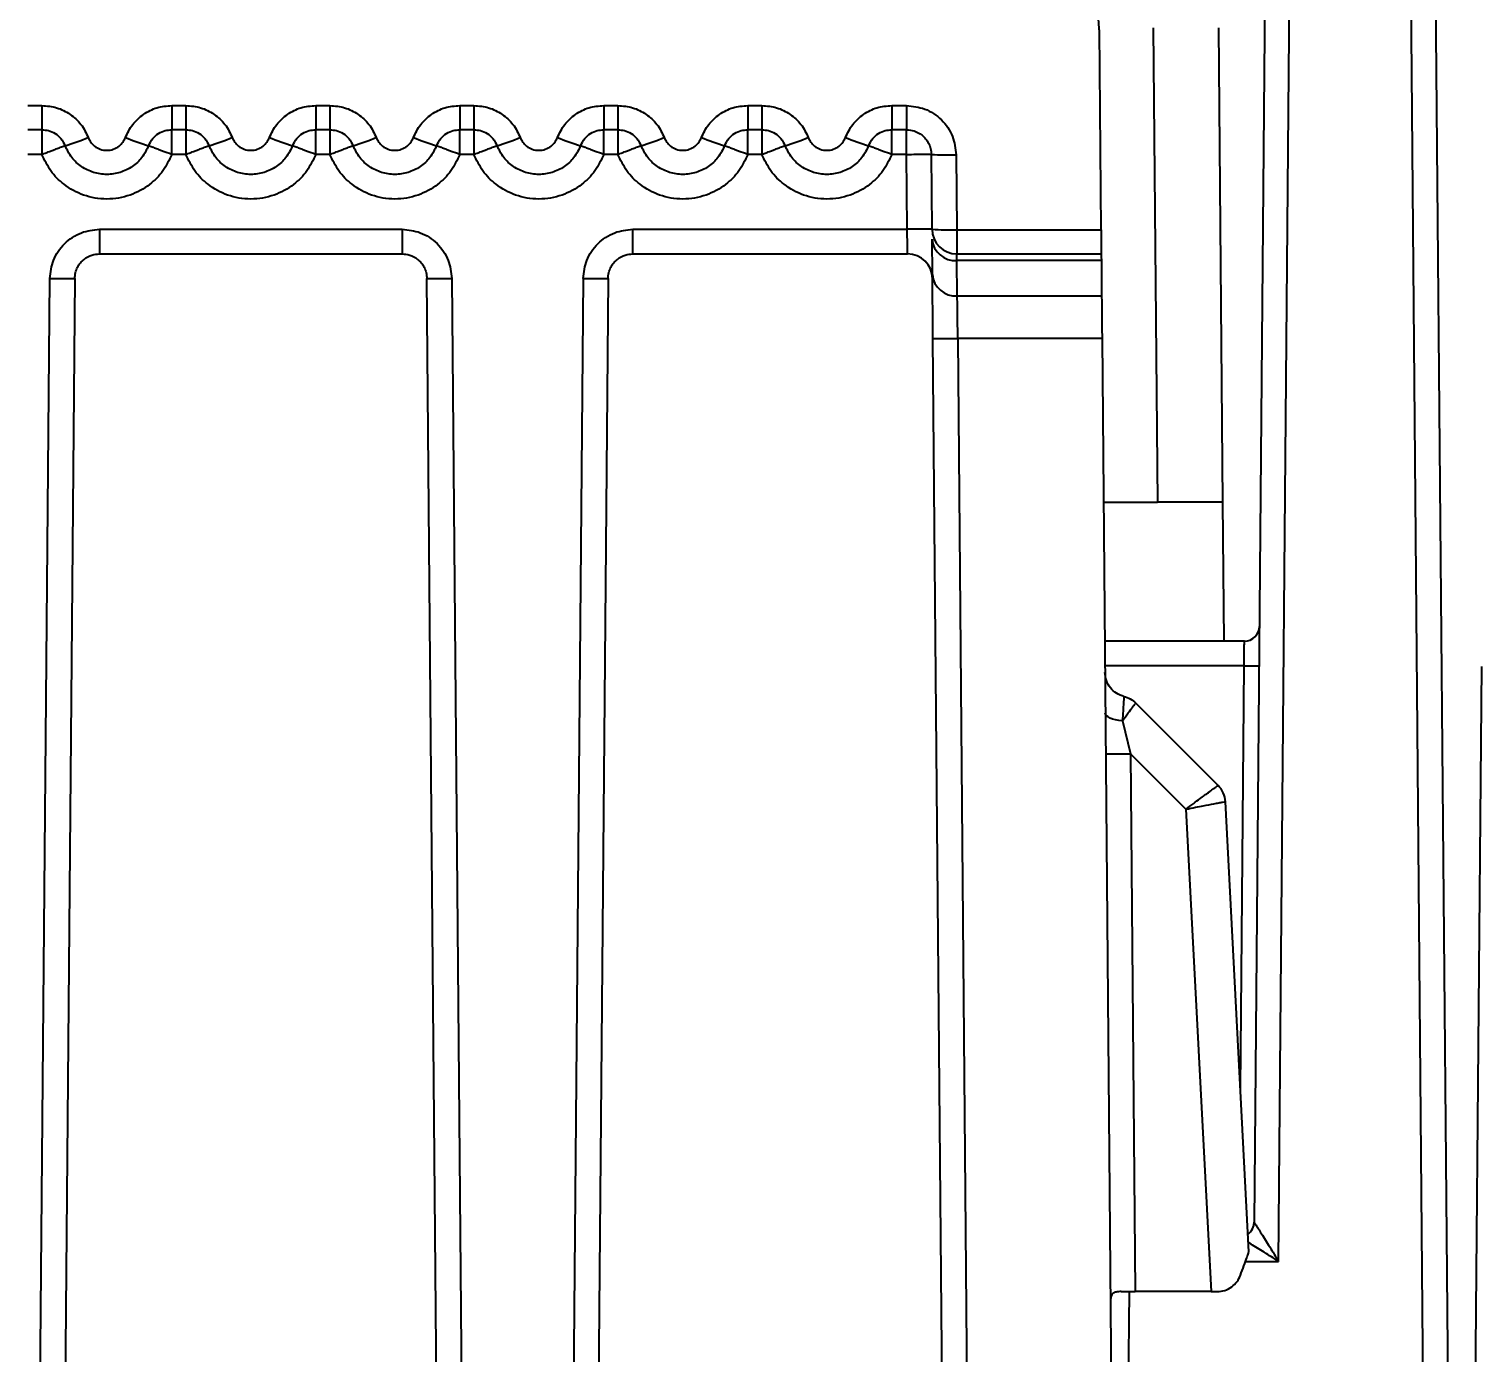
# Model space of a CAD drawing. Header units: inches. Extents: x 897.4 to 914.4, y -8.5 to 2.5.
# Drawn here: x 906.525 to 907.101, y -5.089 to -4.565 of the extents above; entities that cross this region are included whole.
import ezdxf

# ---------------------------------------------------------------- set-up
doc = ezdxf.new("R2010")
doc.units = ezdxf.units.IN
doc.header["$LTSCALE"] = 4
doc.header["$MEASUREMENT"] = 0
doc.layers.get('0').update_dxf_attribs({"linetype": 'CONTINUOUS'})
doc.layers.get('DEFPOINTS').update_dxf_attribs({"linetype": 'CONTINUOUS'})
doc.layers.add('DIMENSIONS', color=140, linetype='CONTINUOUS')
doc.styles.get("Standard").update_dxf_attribs({"font": 'romans.shx'})
doc.dimstyles.get("Standard").update_dxf_attribs({"dimtxt": 0.15, "dimasz": 0.18, "dimexe": 0.0625, "dimexo": 0.125, "dimgap": 0.0625, "dimtad": 0, "dimtih": 1, "dimtoh": 1, "dimzin": 0, "dimdsep": 46, "dimtxsty": 'Standard', "dimcen": 0.09, "dimadec": 0, "dimazin": 0, "dimtfac": 1, "dimtofl": 0, "dimtmove": 0, "dimatfit": 3, "dimfxl": 1, "dimtolj": 1, "dimtzin": 0, "dimarcsym": 0})

# ---------------------------------------------------------------- blocks, each defined once
blk = doc.blocks.new('*D4')
at = {"layer": 'DEFPOINTS', "color": 0}
for p in [(906.75507, -4.02375), (905.46883, -6.02375), (906.08786, -6.02375)]:
    blk.add_point(p, dxfattribs=at)
at = {"layer": 'DIMENSIONS', "color": 0, "lineweight": -2}
for p, q in [((906.63007, -4.02375), (905.40633, -4.02375)), ((905.46883, -4.20375), (905.46883, -4.70947)), ((905.46883, -5.84375), (905.46883, -5.33804)), ((905.96286, -6.02375), (905.40633, -6.02375))]:
    blk.add_line(p, q, dxfattribs=at)
at = {"layer": 'DIMENSIONS', "color": 0}
for points in [[(905.43883, -4.20375), (905.49883, -4.20375), (905.46883, -4.02375)], [(905.43883, -5.84375), (905.49883, -5.84375), (905.46883, -6.02375)]]:
    blk.add_solid(points, dxfattribs=at)
at = {"layer": 'DIMENSIONS', "color": 0, "char_height": 0.15, "attachment_point": 5}
for s, insert in [('\\A1;2.00', (905.46883, -4.88625)), ('\\A1;[50.8]', (905.46883, -5.20054))]:
    blk.add_mtext(s, dxfattribs=dict(at, insert=insert))

msp = doc.modelspace()

# ---------------------------------------------------------------- linework, layer by layer
for p, q in [((907.01755, -4.29457), (907.01107, -5.03758)), ((907.02077, -5.05311), (907.02739, -4.29448)), ((907.07094, -4.29448), (907.08155, -5.51037)), ((907.08078, -4.29457), (907.09331, -5.73021)), ((906.97107, -4.56405), (906.97271, -4.7521)), ((906.99694, -4.56405), (906.99858, -4.7521)), ((906.95039, -4.64409), (906.9497, -4.56483)), ((906.52491, -4.59488), (906.53051, -4.59488)), ((906.53051, -4.59488), (906.53051, -4.60446)), ((906.58199, -4.59488), (906.5876, -4.59488)), ((906.58199, -4.59488), (906.58199, -4.60446)), ((906.5876, -4.59488), (906.5876, -4.60446)), ((906.63908, -4.59488), (906.64468, -4.59488)), ((906.63908, -4.59488), (906.63908, -4.60446)), ((906.64468, -4.59488), (906.64468, -4.60446)), ((906.69617, -4.59488), (906.70177, -4.59488)), ((906.69617, -4.59488), (906.69617, -4.60446)), ((906.70177, -4.59488), (906.70177, -4.60446)), ((906.75325, -4.59488), (906.75886, -4.59488)), ((906.75325, -4.59488), (906.75325, -4.60446)), ((906.75886, -4.59488), (906.75886, -4.60446)), ((906.81034, -4.59488), (906.81594, -4.59488)), ((906.81034, -4.59488), (906.81034, -4.60446)), ((906.81594, -4.59488), (906.81594, -4.60446)), ((906.86743, -4.59488), (906.87327, -4.59488)), ((906.86743, -4.59488), (906.86743, -4.60446)), ((906.87327, -4.59488), (906.87327, -4.60446)), ((906.53051, -4.60446), (906.52491, -4.60446)), ((906.53051, -4.60446), (906.53051, -4.61422)), ((906.5876, -4.60446), (906.58199, -4.60446)), ((906.58199, -4.61422), (906.58199, -4.60446)), ((906.5876, -4.60446), (906.5876, -4.61422)), ((906.64468, -4.60446), (906.63908, -4.60446)), ((906.63908, -4.61422), (906.63908, -4.60446)), ((906.64468, -4.60446), (906.64468, -4.61422)), ((906.70177, -4.60446), (906.69617, -4.60446)), ((906.69617, -4.61422), (906.69617, -4.60446)), ((906.70177, -4.60446), (906.70177, -4.61422)), ((906.75886, -4.60446), (906.75325, -4.60446)), ((906.75325, -4.61422), (906.75325, -4.60446)), ((906.75886, -4.60446), (906.75886, -4.61422)), ((906.81594, -4.60446), (906.81034, -4.60446)), ((906.81034, -4.61422), (906.81034, -4.60446)), ((906.81594, -4.60446), (906.81594, -4.61422)), ((906.87327, -4.60446), (906.86743, -4.60446)), ((906.86743, -4.61422), (906.86743, -4.60446)), ((906.87327, -4.61422), (906.87327, -4.60446)), ((906.53051, -4.61422), (906.52491, -4.61422)), ((906.5876, -4.61422), (906.58199, -4.61422)), ((906.64468, -4.61422), (906.63908, -4.61422)), ((906.70177, -4.61422), (906.69617, -4.61422)), ((906.75886, -4.61422), (906.75325, -4.61422)), ((906.81594, -4.61422), (906.81034, -4.61422)), ((906.87327, -4.61422), (906.86743, -4.61422)), ((906.87353, -4.64392), (906.87327, -4.61422)), ((906.88337, -4.64392), (906.88311, -4.61422)), ((906.89295, -4.61439), (906.89321, -4.64409)), ((906.55338, -4.64392), (906.6733, -4.64392)), ((906.55338, -4.64392), (906.55338, -4.65367)), ((906.6733, -4.64392), (906.6733, -4.65367)), ((906.76479, -4.64392), (906.87353, -4.64392)), ((906.76479, -4.65367), (906.76479, -4.64392)), ((906.89321, -4.64409), (906.95039, -4.64409)), ((906.89321, -4.64409), (906.89321, -4.65367)), ((906.88353, -4.66188), (906.8834, -4.64787)), ((906.55338, -4.65367), (906.6733, -4.65367)), ((906.76479, -4.65367), (906.8737, -4.65367)), ((906.89321, -4.65367), (906.95048, -4.65367)), ((906.9505, -4.65631), (906.89325, -4.65631)), ((906.89337, -4.67032), (906.89325, -4.65631)), ((906.9505, -4.65631), (906.95062, -4.67032)), ((906.52591, -5.5546), (906.53369, -4.66343)), ((906.54353, -4.66343), (906.53576, -5.5546)), ((906.69092, -5.5546), (906.68315, -4.66343)), ((906.69299, -4.66343), (906.70076, -5.5546)), ((906.74511, -4.66343), (906.7367, -5.62718)), ((906.75495, -4.66343), (906.74654, -5.62718)), ((906.89337, -4.67032), (906.95062, -4.67032)), ((906.8923, -5.66753), (906.88375, -4.6872)), ((906.95077, -4.6872), (906.89359, -4.6872)), ((906.89359, -4.6872), (906.90214, -5.66753)), ((906.95077, -4.6872), (906.95932, -5.66753)), ((906.95133, -4.7521), (906.97271, -4.7521)), ((906.99858, -4.7521), (906.97271, -4.7521)), ((906.99858, -4.7521), (906.99906, -4.80722)), ((907.00722, -4.80722), (906.95182, -4.80722)), ((907.00709, -4.81697), (906.9519, -4.81697)), ((907.00562, -4.98475), (907.00709, -4.81697)), ((907.09331, -5.73021), (907.10128, -4.81731)), ((906.99679, -4.86442), (906.96412, -4.83175)), ((906.95885, -4.83885), (906.96205, -4.85183)), ((906.96205, -4.85183), (906.96391, -5.06509)), ((906.96205, -4.85183), (906.98405, -4.87383)), ((906.99679, -4.86442), (906.99679, -4.86442)), ((906.98405, -4.87383), (906.99407, -5.06509)), ((906.99966, -4.87087), (906.99965, -4.87087)), ((907.00901, -5.04934), (906.99966, -4.87087)), ((907.01097, -5.03861), (907.01107, -5.03758)), ((907.01107, -5.03758), (907.01107, -5.03758)), ((907.00765, -5.05311), (907.02077, -5.05311)), ((906.95816, -5.46098), (906.96161, -5.06509)), ((906.99407, -5.06509), (906.96391, -5.06509)), ((906.99407, -5.06509), (906.99639, -5.06509))]:
    msp.add_line(p, q)
at = {"flags": 128}
for points in [[(906.95039, -4.64409), (906.95041, -4.64597), (906.95042, -4.64777), (906.95044, -4.64943), (906.95045, -4.65088), (906.95046, -4.65207), (906.95047, -4.65295), (906.95047, -4.65349), (906.95048, -4.65367)], [(906.95048, -4.65367), (906.95048, -4.65397), (906.95049, -4.65486), (906.9505, -4.65631)], [(906.95062, -4.67032), (906.95064, -4.67272), (906.95067, -4.67574), (906.9507, -4.67927), (906.95073, -4.68314), (906.95077, -4.6872)], [(906.95885, -4.83885), (906.95743, -4.83866), (906.95612, -4.8384), (906.95495, -4.83808), (906.95395, -4.8377), (906.95314, -4.83727), (906.95255, -4.8368), (906.95219, -4.83631), (906.95207, -4.8358)]]:
    msp.add_lwpolyline(points, dxfattribs=at)
for centre, radius, start, end in [((906.92017, -4.56509), 0.02953, 0.5, 90), ((906.51109, -4.51544), 0.09955, 286.70338, 292.31918), ((906.60141, -4.51544), 0.09955, 247.68082, 253.29662), ((906.56816, -4.51537), 0.09962, 286.70535, 292.31721), ((906.65851, -4.51541), 0.09958, 247.6821, 253.29649), ((906.62526, -4.51541), 0.09958, 286.70351, 292.3179), ((906.7156, -4.51539), 0.0996, 247.68244, 253.29557), ((906.68234, -4.51539), 0.0996, 286.70443, 292.31756), ((906.77267, -4.51543), 0.09956, 247.68125, 253.29677), ((906.73944, -4.51543), 0.09956, 286.70323, 292.31875), ((906.82976, -4.51543), 0.09956, 247.68146, 253.29655), ((906.79651, -4.51539), 0.0996, 286.70443, 292.31756), ((906.88685, -4.51542), 0.09957, 247.68189, 253.2967), ((906.88967, -4.52024), 0.09421, 266.0054, 271.99496), ((906.87845, -4.92588), 0.28201, 89.00013, 90.99987), ((906.88993, -4.54994), 0.09421, 266.0055, 271.99508), ((906.89321, -4.64383), 0.00984, 180.5, 270), ((906.89261, -4.64709), 0.00924, 184.8636, 273.92191), ((906.8737, -4.66352), 0.00984, 0.5, 90), ((906.89274, -4.6611), 0.00924, 184.86268, 273.92199), ((906.53861, -4.38158), 0.28189, 268.9997, 271.0003), ((906.68807, -4.38161), 0.28187, 268.99963, 271.00037), ((906.75003, -4.38159), 0.28188, 268.99968, 271.00032), ((906.88867, -4.40518), 0.28206, 269.00032, 270.99968), ((907.00722, -4.80131), 0.00591, 270, 359.5), ((907.01004, -4.64776), 0.16924, 269.00032, 270.99968), ((906.95695, -4.55012), 0.30175, 269.09823, 270.96714), ((906.98983, -4.87138), 0.00984, 2.99951, 44.99943), ((907.00516, -5.03753), 0.00591, 306.07773, 359.5), ((907.00517, -5.03753), 0.0059, 306.04674, 349.54096)]:
    msp.add_arc(centre, radius, start, end)
for points, knots in [([(906.53051, -4.59488), (906.53249, -4.59504), (906.53645, -4.59537), (906.5418, -4.59813), (906.54632, -4.60214), (906.54804, -4.60573), (906.5489, -4.60753)], [0, 0, 0, 0, 0.249176, 0.499881, 0.749174, 1, 1, 1, 1]), ([(906.56361, -4.60753), (906.56447, -4.60574), (906.56619, -4.60216), (906.57068, -4.59815), (906.57604, -4.59535), (906.58, -4.59504), (906.58199, -4.59488)], [0, 0, 0, 0, 0.249231, 0.49997, 0.749229, 1, 1, 1, 1]), ([(906.5876, -4.59488), (906.58957, -4.59504), (906.59354, -4.59537), (906.59889, -4.59813), (906.60341, -4.60214), (906.60512, -4.60573), (906.60598, -4.60753)], [0, 0, 0, 0, 0.249164, 0.499881, 0.749173, 1, 1, 1, 1]), ([(906.62069, -4.60753), (906.62155, -4.60574), (906.62327, -4.60216), (906.62777, -4.59815), (906.63312, -4.59535), (906.63709, -4.59504), (906.63908, -4.59488)], [0, 0, 0, 0, 0.2492308, 0.499971, 0.7492409, 1, 1, 1, 1]), ([(906.64468, -4.59488), (906.64666, -4.59504), (906.65063, -4.59537), (906.65598, -4.59813), (906.6605, -4.60214), (906.66221, -4.60573), (906.66307, -4.60753)], [0, 0, 0, 0, 0.249165, 0.499882, 0.749166, 1, 1, 1, 1]), ([(906.67778, -4.60753), (906.67864, -4.60574), (906.68036, -4.60216), (906.68486, -4.59815), (906.69021, -4.59535), (906.69418, -4.59504), (906.69617, -4.59488)], [0, 0, 0, 0, 0.249231, 0.499971, 0.749235, 1, 1, 1, 1]), ([(906.70177, -4.59488), (906.70375, -4.59504), (906.70771, -4.59537), (906.71306, -4.59813), (906.71758, -4.60214), (906.7193, -4.60573), (906.72016, -4.60753)], [0, 0, 0, 0, 0.249165, 0.499882, 0.74917, 1, 1, 1, 1]), ([(906.73487, -4.60753), (906.73573, -4.60574), (906.73745, -4.60216), (906.74194, -4.59815), (906.7473, -4.59535), (906.75126, -4.59504), (906.75325, -4.59488)], [0, 0, 0, 0, 0.24923, 0.499965, 0.749229, 1, 1, 1, 1]), ([(906.75886, -4.59488), (906.76083, -4.59504), (906.7648, -4.59537), (906.77015, -4.59813), (906.77467, -4.60214), (906.77638, -4.60573), (906.77724, -4.60753)], [0, 0, 0, 0, 0.24917, 0.499887, 0.74917, 1, 1, 1, 1]), ([(906.79195, -4.60753), (906.79281, -4.60574), (906.79453, -4.60216), (906.79903, -4.59815), (906.80438, -4.59535), (906.80835, -4.59504), (906.81034, -4.59488)], [0, 0, 0, 0, 0.249231, 0.499971, 0.749235, 1, 1, 1, 1]), ([(906.81594, -4.59488), (906.81792, -4.59504), (906.82189, -4.59537), (906.82724, -4.59813), (906.83176, -4.60214), (906.83347, -4.60573), (906.83433, -4.60753)], [0, 0, 0, 0, 0.249165, 0.499882, 0.74917, 1, 1, 1, 1]), ([(906.84904, -4.60753), (906.8499, -4.60574), (906.85162, -4.60216), (906.85612, -4.59815), (906.86147, -4.59535), (906.86544, -4.59504), (906.86743, -4.59488)], [0, 0, 0, 0, 0.249229, 0.499968, 0.74923, 1, 1, 1, 1]), ([(906.87327, -4.59488), (906.87573, -4.59514), (906.87952, -4.59554), (906.88409, -4.59796), (906.8872, -4.60046), (906.88976, -4.60357), (906.89223, -4.60812), (906.89267, -4.61193), (906.89295, -4.61439)], [0, 0, 0, 0, 0.239522, 0.368228, 0.499943, 0.628666, 0.760397, 1, 1, 1, 1]), ([(906.53051, -4.60446), (906.5314, -4.60453), (906.53323, -4.60467), (906.53587, -4.60589), (906.53827, -4.6079), (906.53922, -4.6098), (906.5397, -4.61079)], [0, 0, 0, 0, 0.223502, 0.464672, 0.723493, 1, 1, 1, 1]), ([(906.5728, -4.61079), (906.57329, -4.6098), (906.57424, -4.6079), (906.57664, -4.60589), (906.57927, -4.60467), (906.58111, -4.60453), (906.58199, -4.60446)], [0, 0, 0, 0, 0.276507, 0.535328, 0.776498, 1, 1, 1, 1]), ([(906.5876, -4.60446), (906.58848, -4.60453), (906.59032, -4.60467), (906.59296, -4.60589), (906.59535, -4.6079), (906.5963, -4.6098), (906.59679, -4.61079)], [0, 0, 0, 0, 0.223502, 0.464672, 0.723493, 1, 1, 1, 1]), ([(906.62989, -4.61079), (906.63038, -4.6098), (906.63132, -4.6079), (906.63372, -4.60589), (906.63636, -4.60467), (906.6382, -4.60453), (906.63908, -4.60446)], [0, 0, 0, 0, 0.276499, 0.535343, 0.776495, 1, 1, 1, 1]), ([(906.64468, -4.60446), (906.64557, -4.60453), (906.64741, -4.60467), (906.65004, -4.60589), (906.65244, -4.6079), (906.65339, -4.6098), (906.65388, -4.61079)], [0, 0, 0, 0, 0.223505, 0.464657, 0.723501, 1, 1, 1, 1]), ([(906.68697, -4.61079), (906.68746, -4.6098), (906.68841, -4.6079), (906.69081, -4.60589), (906.69344, -4.60467), (906.69528, -4.60453), (906.69617, -4.60446)], [0, 0, 0, 0, 0.276503, 0.535335, 0.776497, 1, 1, 1, 1]), ([(906.70177, -4.60446), (906.70266, -4.60453), (906.70449, -4.60467), (906.70713, -4.60589), (906.70953, -4.6079), (906.71047, -4.6098), (906.71096, -4.61079)], [0, 0, 0, 0, 0.223503, 0.464665, 0.723497, 1, 1, 1, 1]), ([(906.74406, -4.61079), (906.74455, -4.6098), (906.7455, -4.6079), (906.7479, -4.60589), (906.75053, -4.60467), (906.75237, -4.60453), (906.75325, -4.60446)], [0, 0, 0, 0, 0.276503, 0.535335, 0.776497, 1, 1, 1, 1]), ([(906.75886, -4.60446), (906.75974, -4.60453), (906.76158, -4.60467), (906.76421, -4.60589), (906.76661, -4.6079), (906.76756, -4.6098), (906.76805, -4.61079)], [0, 0, 0, 0, 0.223503, 0.464665, 0.723497, 1, 1, 1, 1]), ([(906.80115, -4.61079), (906.80164, -4.6098), (906.80258, -4.6079), (906.80498, -4.60589), (906.80762, -4.60467), (906.80946, -4.60453), (906.81034, -4.60446)], [0, 0, 0, 0, 0.276503, 0.535335, 0.776497, 1, 1, 1, 1]), ([(906.81594, -4.60446), (906.81683, -4.60453), (906.81867, -4.60467), (906.8213, -4.60589), (906.8237, -4.6079), (906.82465, -4.6098), (906.82514, -4.61079)], [0, 0, 0, 0, 0.223503, 0.464665, 0.723497, 1, 1, 1, 1]), ([(906.85823, -4.61079), (906.85872, -4.6098), (906.85967, -4.6079), (906.86207, -4.60589), (906.8647, -4.60467), (906.86654, -4.60453), (906.86743, -4.60446)], [0, 0, 0, 0, 0.276495, 0.535326, 0.776486, 1, 1, 1, 1]), ([(906.87327, -4.60446), (906.87429, -4.60455), (906.8765, -4.60476), (906.87909, -4.60621), (906.88092, -4.608), (906.88209, -4.60978), (906.88293, -4.61189), (906.88305, -4.61343), (906.88311, -4.61422)], [0, 0, 0, 0, 0.199242, 0.4318246, 0.561236, 0.6990705, 0.8453253, 1, 1, 1, 1]), ([(906.5489, -4.60753), (906.5492, -4.60817), (906.54981, -4.60946), (906.55146, -4.6111), (906.55362, -4.61232), (906.55623, -4.61273), (906.55886, -4.61233), (906.56102, -4.61111), (906.5627, -4.60948), (906.5633, -4.60818), (906.56361, -4.60753)], [0, 0, 0, 0, 0.1118406, 0.2251921, 0.3609503, 0.4999401, 0.635705, 0.7746944, 0.8865951, 1, 1, 1, 1]), ([(906.60598, -4.60753), (906.60629, -4.60817), (906.6069, -4.60946), (906.60854, -4.6111), (906.61071, -4.61232), (906.61332, -4.61273), (906.61595, -4.61233), (906.61811, -4.61111), (906.61978, -4.60948), (906.62039, -4.60818), (906.62069, -4.60753)], [0, 0, 0, 0, 0.111841, 0.225183, 0.360955, 0.499931, 0.635697, 0.7747, 0.886602, 1, 1, 1, 1]), ([(906.66307, -4.60753), (906.66338, -4.60817), (906.66399, -4.60946), (906.66563, -4.6111), (906.6678, -4.61232), (906.67041, -4.61273), (906.67303, -4.61233), (906.6752, -4.61111), (906.67687, -4.60948), (906.67748, -4.60818), (906.67778, -4.60753)], [0, 0, 0, 0, 0.111841, 0.225183, 0.360955, 0.499931, 0.635697, 0.7747, 0.886602, 1, 1, 1, 1]), ([(906.72016, -4.60753), (906.72046, -4.60817), (906.72107, -4.60946), (906.72272, -4.6111), (906.72488, -4.61232), (906.72749, -4.61273), (906.73012, -4.61233), (906.73228, -4.61111), (906.73396, -4.60948), (906.73456, -4.60818), (906.73487, -4.60753)], [0, 0, 0, 0, 0.111841, 0.225188, 0.360953, 0.499928, 0.635694, 0.774697, 0.886598, 1, 1, 1, 1]), ([(906.77724, -4.60753), (906.77755, -4.60817), (906.77816, -4.60946), (906.7798, -4.6111), (906.78197, -4.61232), (906.78458, -4.61273), (906.78721, -4.61233), (906.78937, -4.61111), (906.79104, -4.60948), (906.79165, -4.60818), (906.79195, -4.60753)], [0, 0, 0, 0, 0.111841, 0.225187, 0.360952, 0.499935, 0.6357, 0.774696, 0.886602, 1, 1, 1, 1]), ([(906.83433, -4.60753), (906.83463, -4.60817), (906.83525, -4.60946), (906.83689, -4.6111), (906.83906, -4.61232), (906.84167, -4.61273), (906.84429, -4.61233), (906.84646, -4.61111), (906.84813, -4.60948), (906.84874, -4.60818), (906.84904, -4.60753)], [0, 0, 0, 0, 0.111841, 0.225183, 0.360955, 0.499931, 0.635697, 0.7747, 0.886602, 1, 1, 1, 1]), ([(906.53051, -4.61422), (906.53055, -4.61419), (906.53068, -4.61413), (906.53097, -4.61405), (906.53148, -4.61384), (906.53249, -4.61347), (906.53383, -4.61295), (906.53549, -4.61233), (906.53722, -4.61168), (906.53861, -4.61116), (906.53953, -4.61083), (906.53964, -4.6108), (906.5397, -4.61079)], [0, 0, 0, 0, 0.0093946, 0.0285233, 0.0574897, 0.1168197, 0.2403852, 0.3475935, 0.5004296, 0.6935071, 0.8326748, 1, 1, 1, 1]), ([(906.58199, -4.61422), (906.58093, -4.61648), (906.5788, -4.62101), (906.57307, -4.62668), (906.56548, -4.63089), (906.55625, -4.63247), (906.54702, -4.63089), (906.53944, -4.62668), (906.53371, -4.62101), (906.53158, -4.61648), (906.53051, -4.61422)], [0, 0, 0, 0, 0.1125777, 0.2253185, 0.3588147, 0.4999918, 0.6411732, 0.7746694, 0.887254, 1, 1, 1, 1]), ([(906.5728, -4.61079), (906.57202, -4.61239), (906.57046, -4.61561), (906.56643, -4.61927), (906.5616, -4.62164), (906.55625, -4.62245), (906.55091, -4.62164), (906.54607, -4.61927), (906.54205, -4.61561), (906.54049, -4.61239), (906.5397, -4.61079)], [0, 0, 0, 0, 0.125002, 0.250003, 0.375002, 0.499997, 0.624998, 0.749997, 0.874998, 1, 1, 1, 1]), ([(906.5728, -4.61079), (906.57286, -4.6108), (906.57298, -4.61083), (906.57389, -4.61116), (906.57528, -4.61168), (906.57702, -4.61232), (906.57912, -4.61315), (906.58085, -4.61365), (906.58195, -4.6142), (906.58199, -4.61422)], [0, 0, 0, 0, 0.1675401, 0.3068797, 0.5001032, 0.6531715, 0.7604226, 0.9905944, 1, 1, 1, 1]), ([(906.5876, -4.61422), (906.58764, -4.61419), (906.58777, -4.61413), (906.58806, -4.61405), (906.58857, -4.61384), (906.58958, -4.61347), (906.59092, -4.61295), (906.59258, -4.61233), (906.59431, -4.61168), (906.5957, -4.61116), (906.59661, -4.61083), (906.59673, -4.6108), (906.59679, -4.61079)], [0, 0, 0, 0, 0.009395, 0.028523, 0.05749, 0.116803, 0.240386, 0.347579, 0.500416, 0.693505, 0.832674, 1, 1, 1, 1]), ([(906.63908, -4.61422), (906.63801, -4.61648), (906.63588, -4.62101), (906.63015, -4.62668), (906.62257, -4.63089), (906.61334, -4.63247), (906.60411, -4.63089), (906.59653, -4.62668), (906.5908, -4.62101), (906.58866, -4.61648), (906.5876, -4.61422)], [0, 0, 0, 0, 0.112578, 0.225316, 0.358812, 0.499994, 0.641172, 0.774672, 0.887254, 1, 1, 1, 1]), ([(906.62989, -4.61079), (906.62911, -4.61239), (906.62754, -4.61561), (906.62352, -4.61927), (906.61868, -4.62164), (906.61334, -4.62245), (906.608, -4.62164), (906.60316, -4.61927), (906.59914, -4.61561), (906.59757, -4.61239), (906.59679, -4.61079)], [0, 0, 0, 0, 0.125002, 0.250003, 0.375002, 0.500003, 0.624998, 0.749997, 0.874998, 1, 1, 1, 1]), ([(906.62989, -4.61079), (906.62995, -4.6108), (906.63007, -4.61083), (906.63098, -4.61116), (906.63237, -4.61168), (906.63411, -4.61232), (906.6362, -4.61315), (906.63794, -4.61365), (906.63904, -4.6142), (906.63908, -4.61422)], [0, 0, 0, 0, 0.167542, 0.306877, 0.500113, 0.653169, 0.760437, 0.990611, 1, 1, 1, 1]), ([(906.64468, -4.61422), (906.64473, -4.61419), (906.64486, -4.61413), (906.64515, -4.61405), (906.64565, -4.61384), (906.64666, -4.61347), (906.64801, -4.61295), (906.64966, -4.61233), (906.65139, -4.61168), (906.65278, -4.61116), (906.6537, -4.61083), (906.65381, -4.6108), (906.65388, -4.61079)], [0, 0, 0, 0, 0.009395, 0.028524, 0.057473, 0.116804, 0.240371, 0.347581, 0.500419, 0.693509, 0.832673, 1, 1, 1, 1]), ([(906.69617, -4.61422), (906.6951, -4.61648), (906.69297, -4.62101), (906.68724, -4.62668), (906.67966, -4.63089), (906.67043, -4.63247), (906.66119, -4.63089), (906.65362, -4.62668), (906.64788, -4.62101), (906.64575, -4.61648), (906.64468, -4.61422)], [0, 0, 0, 0, 0.112578, 0.225316, 0.358814, 0.499993, 0.641175, 0.774671, 0.887256, 1, 1, 1, 1]), ([(906.68697, -4.61079), (906.68619, -4.61239), (906.68463, -4.61561), (906.68061, -4.61927), (906.67577, -4.62164), (906.67043, -4.62245), (906.66508, -4.62164), (906.66025, -4.61927), (906.65622, -4.61561), (906.65466, -4.61239), (906.65388, -4.61079)], [0, 0, 0, 0, 0.125004, 0.250002, 0.375004, 0.499999, 0.625, 0.749999, 0.874995, 1, 1, 1, 1]), ([(906.68697, -4.61079), (906.68704, -4.6108), (906.68715, -4.61083), (906.68807, -4.61116), (906.68946, -4.61168), (906.69119, -4.61232), (906.69329, -4.61315), (906.69503, -4.61365), (906.69612, -4.6142), (906.69617, -4.61422)], [0, 0, 0, 0, 0.167543, 0.306877, 0.500113, 0.653169, 0.760429, 0.990603, 1, 1, 1, 1]), ([(906.70177, -4.61422), (906.70181, -4.61419), (906.70194, -4.61413), (906.70223, -4.61405), (906.70274, -4.61384), (906.70375, -4.61347), (906.70509, -4.61295), (906.70675, -4.61233), (906.70848, -4.61168), (906.70987, -4.61116), (906.71078, -4.61083), (906.7109, -4.6108), (906.71096, -4.61079)], [0, 0, 0, 0, 0.009386, 0.028524, 0.057482, 0.116812, 0.240379, 0.347588, 0.500418, 0.693508, 0.832673, 1, 1, 1, 1]), ([(906.75325, -4.61422), (906.75219, -4.61648), (906.75006, -4.62101), (906.74433, -4.62668), (906.73674, -4.63089), (906.72751, -4.63247), (906.71828, -4.63089), (906.7107, -4.62668), (906.70497, -4.62101), (906.70284, -4.61648), (906.70177, -4.61422)], [0, 0, 0, 0, 0.112579, 0.225317, 0.358815, 0.499994, 0.641174, 0.77467, 0.887255, 1, 1, 1, 1]), ([(906.74406, -4.61079), (906.74328, -4.61239), (906.74172, -4.61561), (906.73769, -4.61927), (906.73286, -4.62164), (906.72751, -4.62245), (906.72217, -4.62164), (906.71733, -4.61927), (906.71331, -4.61561), (906.71175, -4.61239), (906.71096, -4.61079)], [0, 0, 0, 0, 0.125004, 0.250005, 0.375003, 0.500001, 0.624999, 0.749998, 0.874996, 1, 1, 1, 1]), ([(906.74406, -4.61079), (906.74412, -4.6108), (906.74424, -4.61083), (906.74515, -4.61116), (906.74654, -4.61168), (906.74828, -4.61232), (906.75038, -4.61315), (906.75211, -4.61365), (906.75321, -4.6142), (906.75325, -4.61422)], [0, 0, 0, 0, 0.167541, 0.306878, 0.500108, 0.65317, 0.760421, 0.990603, 1, 1, 1, 1]), ([(906.75886, -4.61422), (906.7589, -4.61419), (906.75903, -4.61413), (906.75932, -4.61405), (906.75982, -4.61384), (906.76084, -4.61347), (906.76218, -4.61295), (906.76384, -4.61233), (906.76557, -4.61168), (906.76696, -4.61116), (906.76787, -4.61083), (906.76799, -4.6108), (906.76805, -4.61079)], [0, 0, 0, 0, 0.009395, 0.028523, 0.057481, 0.116811, 0.240386, 0.347587, 0.500423, 0.693507, 0.832675, 1, 1, 1, 1]), ([(906.81034, -4.61422), (906.80927, -4.61648), (906.80714, -4.62101), (906.80141, -4.62668), (906.79383, -4.63089), (906.7846, -4.63247), (906.77537, -4.63089), (906.76779, -4.62668), (906.76205, -4.62101), (906.75992, -4.61648), (906.75886, -4.61422)], [0, 0, 0, 0, 0.112578, 0.225317, 0.358813, 0.499993, 0.641174, 0.774671, 0.887254, 1, 1, 1, 1]), ([(906.80115, -4.61079), (906.80037, -4.61239), (906.7988, -4.61561), (906.79478, -4.61927), (906.78994, -4.62164), (906.7846, -4.62245), (906.77926, -4.62164), (906.77442, -4.61927), (906.7704, -4.61561), (906.76883, -4.61239), (906.76805, -4.61079)], [0, 0, 0, 0, 0.125004, 0.250002, 0.375001, 0.499999, 0.624997, 0.749995, 0.874996, 1, 1, 1, 1]), ([(906.80115, -4.61079), (906.80121, -4.6108), (906.80133, -4.61083), (906.80224, -4.61116), (906.80363, -4.61168), (906.80537, -4.61232), (906.80746, -4.61315), (906.8092, -4.61365), (906.8103, -4.6142), (906.81034, -4.61422)], [0, 0, 0, 0, 0.167541, 0.306878, 0.500108, 0.65317, 0.76043, 0.990603, 1, 1, 1, 1]), ([(906.81594, -4.61422), (906.81599, -4.61419), (906.81612, -4.61413), (906.81641, -4.61405), (906.81691, -4.61384), (906.81792, -4.61347), (906.81927, -4.61295), (906.82092, -4.61233), (906.82265, -4.61168), (906.82404, -4.61116), (906.82496, -4.61083), (906.82507, -4.6108), (906.82514, -4.61079)], [0, 0, 0, 0, 0.009386, 0.028524, 0.057482, 0.116812, 0.240379, 0.34758, 0.500418, 0.693508, 0.832673, 1, 1, 1, 1]), ([(906.86743, -4.61422), (906.86636, -4.61648), (906.86423, -4.62101), (906.8585, -4.62668), (906.85092, -4.63089), (906.84169, -4.63247), (906.83245, -4.63089), (906.82488, -4.62668), (906.81914, -4.62101), (906.81701, -4.61648), (906.81594, -4.61422)], [0, 0, 0, 0, 0.112579, 0.225317, 0.358815, 0.499994, 0.641174, 0.774672, 0.887255, 1, 1, 1, 1]), ([(906.85823, -4.61079), (906.85745, -4.61239), (906.85589, -4.61561), (906.85187, -4.61927), (906.84703, -4.62164), (906.84169, -4.62245), (906.83634, -4.62164), (906.83151, -4.61927), (906.82748, -4.61561), (906.82592, -4.61239), (906.82514, -4.61079)], [0, 0, 0, 0, 0.125003, 0.250005, 0.375003, 0.500001, 0.624999, 0.749997, 0.874998, 1, 1, 1, 1]), ([(906.85823, -4.61079), (906.8583, -4.6108), (906.85841, -4.61083), (906.85933, -4.61116), (906.86072, -4.61168), (906.86245, -4.61232), (906.86455, -4.61315), (906.86628, -4.61365), (906.86738, -4.6142), (906.86743, -4.61422)], [0, 0, 0, 0, 0.167541, 0.306874, 0.500109, 0.65317, 0.760422, 0.990594, 1, 1, 1, 1]), ([(906.87327, -4.61422), (906.87456, -4.61421), (906.87714, -4.61419), (906.88039, -4.61418), (906.88267, -4.61419), (906.88296, -4.61421), (906.88311, -4.61422)], [0, 0, 0, 0, 0.2499993, 0.4999927, 0.7499914, 1, 1, 1, 1]), ([(906.53369, -4.66343), (906.53397, -4.66097), (906.53441, -4.65719), (906.53687, -4.65264), (906.5394, -4.64955), (906.54253, -4.64702), (906.5471, -4.64458), (906.55091, -4.64418), (906.55338, -4.64392)], [0, 0, 0, 0, 0.239567, 0.368288, 0.500004, 0.628724, 0.76044, 1, 1, 1, 1]), ([(906.6733, -4.64392), (906.67577, -4.64418), (906.67955, -4.64458), (906.68412, -4.647), (906.68724, -4.6495), (906.68979, -4.65261), (906.69227, -4.65716), (906.6927, -4.66097), (906.69299, -4.66343)], [0, 0, 0, 0, 0.239556, 0.368273, 0.499992, 0.628712, 0.760431, 1, 1, 1, 1]), ([(906.74511, -4.66343), (906.74539, -4.66097), (906.74583, -4.65719), (906.74829, -4.65264), (906.75082, -4.64955), (906.75395, -4.64702), (906.75851, -4.64458), (906.76233, -4.64418), (906.76479, -4.64392)], [0, 0, 0, 0, 0.239568, 0.368287, 0.500006, 0.628723, 0.76044, 1, 1, 1, 1]), ([(906.8737, -4.65367), (906.87369, -4.65358), (906.87369, -4.65338), (906.87366, -4.65193), (906.87363, -4.65013), (906.8736, -4.64836), (906.87357, -4.64625), (906.87354, -4.64471), (906.87353, -4.64392)], [0, 0, 0, 0, 0.199347, 0.431997, 0.561401, 0.699209, 0.845414, 1, 1, 1, 1]), ([(906.54353, -4.66343), (906.5436, -4.66264), (906.54372, -4.6611), (906.54455, -4.65899), (906.54572, -4.65721), (906.54755, -4.65542), (906.55014, -4.65397), (906.55235, -4.65377), (906.55338, -4.65367)], [0, 0, 0, 0, 0.154586, 0.3007912, 0.4385993, 0.568003, 0.800653, 1, 1, 1, 1]), ([(906.6733, -4.65367), (906.67433, -4.65377), (906.67654, -4.65397), (906.67913, -4.65542), (906.68096, -4.65721), (906.68213, -4.65899), (906.68296, -4.6611), (906.68308, -4.66264), (906.68315, -4.66343)], [0, 0, 0, 0, 0.199349, 0.431985, 0.561397, 0.699206, 0.84541, 1, 1, 1, 1]), ([(906.75495, -4.66343), (906.75501, -4.66264), (906.75513, -4.6611), (906.75597, -4.65899), (906.75714, -4.65721), (906.75897, -4.65542), (906.76156, -4.65397), (906.76377, -4.65377), (906.76479, -4.65367)], [0, 0, 0, 0, 0.154588, 0.30079, 0.438599, 0.56801, 0.800652, 1, 1, 1, 1]), ([(906.89325, -4.65631), (906.89324, -4.65555), (906.89323, -4.65402), (906.89322, -4.65379), (906.89321, -4.65367)], [0, 0, 0, 0, 0.499982, 1, 1, 1, 1]), ([(906.88375, -4.6872), (906.88372, -4.68465), (906.88368, -4.67953), (906.88362, -4.67245), (906.88356, -4.6662), (906.88354, -4.66332), (906.88353, -4.66188)], [0, 0, 0, 0, 0.2492228, 0.4999548, 0.7492313, 1, 1, 1, 1]), ([(906.89359, -4.6872), (906.89357, -4.68549), (906.89353, -4.68209), (906.89348, -4.67735), (906.89342, -4.67321), (906.89339, -4.67129), (906.89337, -4.67032)], [0, 0, 0, 0, 0.249999, 0.499998, 0.750001, 1, 1, 1, 1]), ([(907.00709, -4.81697), (907.0071, -4.81569), (907.00712, -4.81313), (907.00716, -4.80991), (907.00719, -4.80766), (907.00721, -4.80736), (907.00722, -4.80722)], [0, 0, 0, 0, 0.250004, 0.500009, 0.749999, 1, 1, 1, 1]), ([(906.95946, -4.82914), (906.95843, -4.82879), (906.95636, -4.82807), (906.95394, -4.8258), (906.95227, -4.82292), (906.95204, -4.82075), (906.95192, -4.81966)], [0, 0, 0, 0, 0.25, 0.499999, 0.749999, 1, 1, 1, 1]), ([(906.95946, -4.82914), (906.95945, -4.82928), (906.95943, -4.82955), (906.9593, -4.83163), (906.95911, -4.83474), (906.95893, -4.83748), (906.95885, -4.83885)], [0, 0, 0, 0, 0.249907, 0.499771, 0.749779, 1, 1, 1, 1]), ([(906.95885, -4.83885), (906.95966, -4.83774), (906.96124, -4.8356), (906.96291, -4.83337), (906.96392, -4.83199), (906.96405, -4.83183), (906.96412, -4.83175)], [0, 0, 0, 0, 0.273196, 0.530761, 0.772925, 1, 1, 1, 1]), ([(906.95946, -4.82914), (906.96033, -4.82942), (906.96206, -4.82997), (906.96343, -4.83116), (906.96412, -4.83175)], [0, 0, 0, 0, 0.499997, 1, 1, 1, 1]), ([(906.98405, -4.87383), (906.98508, -4.87306), (906.987, -4.87161), (906.99013, -4.86928), (906.99276, -4.86734), (906.99472, -4.8659), (906.99632, -4.86472), (906.9966, -4.86454), (906.99679, -4.86442)], [0, 0, 0, 0, 0.155831, 0.291543, 0.50181, 0.632081, 0.758663, 1, 1, 1, 1]), ([(906.98405, -4.87383), (906.98531, -4.87358), (906.98767, -4.87312), (906.99151, -4.87238), (906.99472, -4.87174), (906.99712, -4.8713), (906.99909, -4.87094), (906.99943, -4.8709), (906.99965, -4.87087)], [0, 0, 0, 0, 0.1558587, 0.2915738, 0.5018155, 0.6320902, 0.7586894, 1, 1, 1, 1]), ([(907.01107, -5.03758), (907.01111, -5.03765), (907.01121, -5.03779), (907.01182, -5.03875), (907.01274, -5.04021), (907.01452, -5.04302), (907.01725, -5.04741), (907.01959, -5.05119), (907.02077, -5.05311)], [0, 0, 0, 0, 0.082522, 0.174951, 0.282275, 0.407721, 0.699565, 1, 1, 1, 1]), ([(907.02077, -5.05311), (907.01887, -5.05191), (907.01513, -5.04955), (907.01102, -5.047), (907.00915, -5.04584), (907.00881, -5.04563)], [0, 0, 0, 0, 0.458017, 0.902934, 1, 1, 1, 1]), ([(907.00563, -5.05861), (907.00656, -5.05609), (907.00783, -5.05263), (907.00875, -5.05008), (907.00898, -5.04943), (907.009, -5.04937), (907.00901, -5.04934)], [0, 0, 0, 0, 0.59554, 0.813639, 0.909336, 1, 1, 1, 1]), ([(906.99639, -5.06509), (906.99743, -5.06499), (906.99959, -5.0648), (907.00229, -5.06327), (907.00442, -5.06128), (907.00524, -5.05949), (907.00563, -5.05861)], [0, 0, 0, 0, 0.241192, 0.499428, 0.757237, 1, 1, 1, 1]), ([(906.95836, -5.06509), (906.95763, -5.06511), (906.95619, -5.06516), (906.95483, -5.06586), (906.95419, -5.06723), (906.9541, -5.06856), (906.9541, -5.06935), (906.9541, -5.06943)], [0, 0, 0, 0, 0.252497, 0.506118, 0.739032, 0.971887, 1, 1, 1, 1]), ([(906.95836, -5.06509), (906.95922, -5.06509), (906.96094, -5.0651), (906.96292, -5.06509), (906.96391, -5.06509)], [0, 0, 0, 0, 0.5, 1, 1, 1, 1])]:
    msp.add_open_spline(points, degree=3, knots=knots)

# ---------------------------------------------------------------- dimensions: what is measured, and where the dimension line sits
at = {"layer": 'DIMENSIONS'}
dim = msp.add_linear_dim(base=(905.46883, -6.02375), p1=(906.75507, -4.02375), p2=(906.08786, -6.02375), angle=90, dimstyle='Standard', override={"dimpost": '\\X'}, dxfattribs=at)
dim.commit()
dim.dimension.update_dxf_attribs({"geometry": '*D4', "text_midpoint": (905.46883, -5.02375)})

doc.saveas('drawing.dxf')
